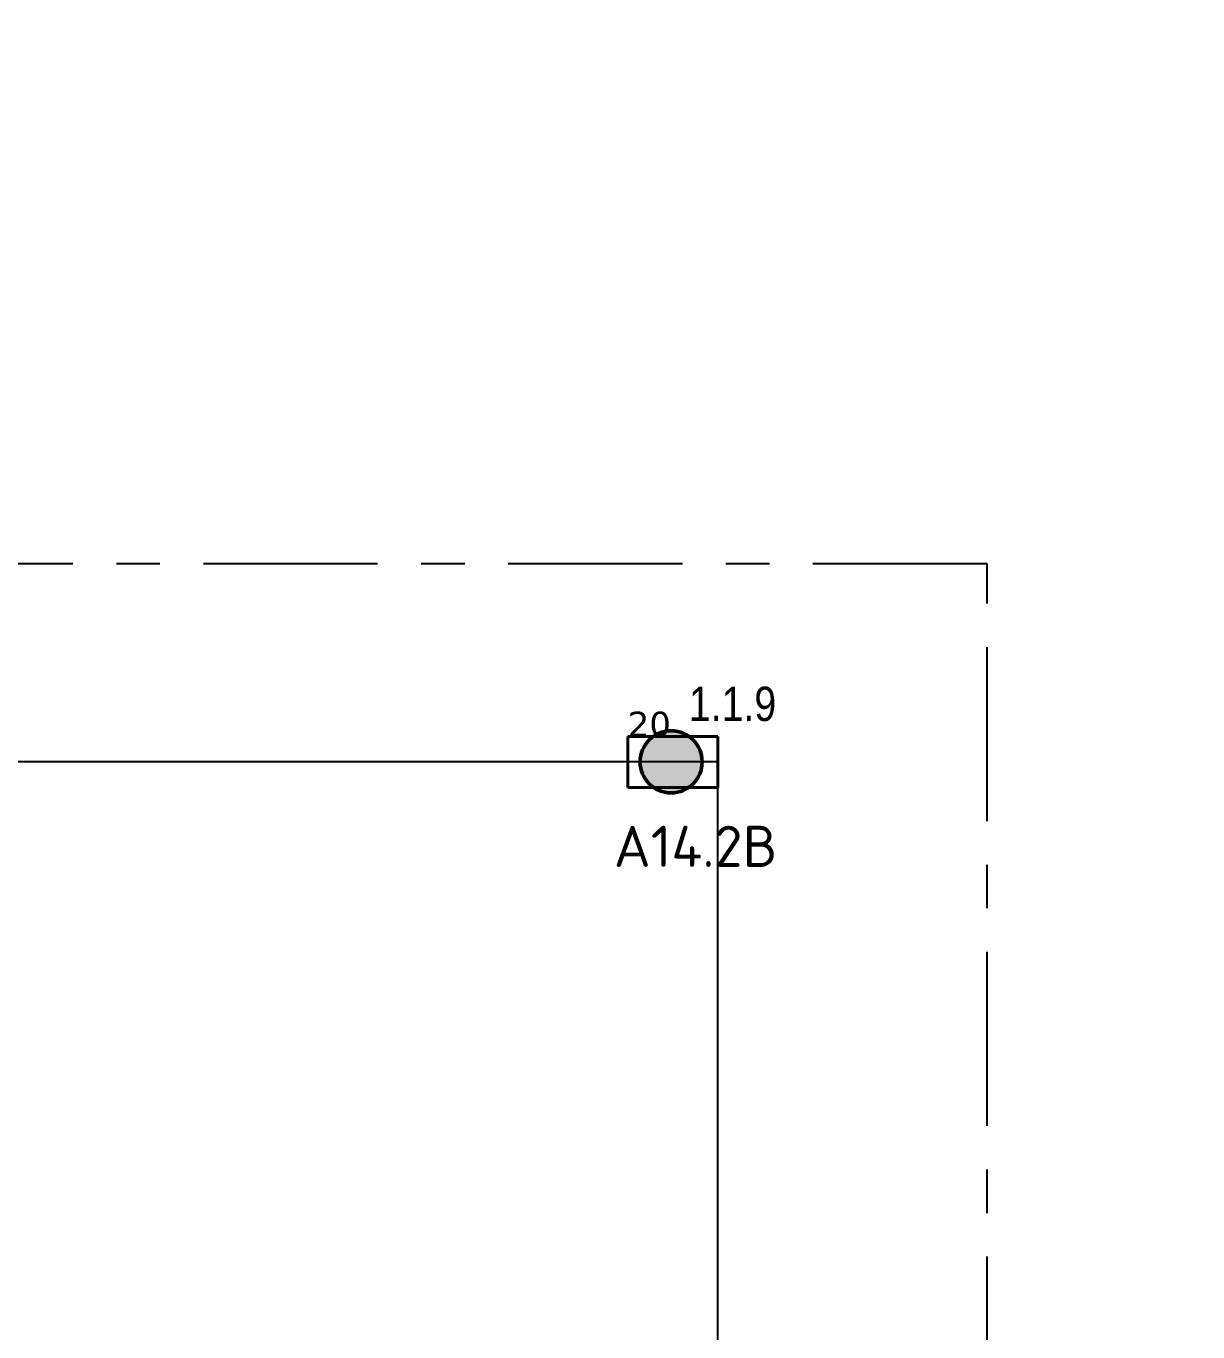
# Model space of a CAD drawing. Header units: millimetres. Extents: x -243740 to 150609, y -473655 to -165121.
# Drawn here: x -158513 to -149967, y -320861 to -311337 of the extents above; entities that cross this region are included whole.
import ezdxf
from ezdxf.enums import TextEntityAlignment as Align

# ---------------------------------------------------------------- set-up
doc = ezdxf.new("R2010")
doc.units = ezdxf.units.MM
doc.linetypes.add('Линия сетки', pattern=[22.225, 12.7, -3.175, 3.175, -3.175])
doc.layers.add('_Гр.ЩД-1А.5.9.I1.1', color=6, linetype='Continuous')
doc.layers.add('_освещение_dali', color=3, linetype='Continuous', lineweight=50)
doc.layers.add('DALLI', color=6, linetype='TRAY', lineweight=30)
doc.layers.add('сВЕтильники', color=7, linetype='Continuous', lineweight=40, true_color=0x600080)
doc.styles.add('ELine', font='txt.shx')
doc.styles.add('ISOCPEUR_1', font='isocpeur.ttf', dxfattribs={"height": 200})
doc.styles.get("Standard").update_dxf_attribs({"font": 'ARIALN.TTF'})
doc.styles.add('TableTextStyle', font='')
doc.styles.get('TableTextStyle').set_extended_font_data('VERDANA.TTF')
doc.linetypes.add('TRAY', pattern='A,12.119257,["_",ELine,S=4.5,R=90,X=0,Y=-1.555839],0.750382,["_",ELine,S=4.5,R=0,X=0,Y=-0.805849],1.314849,["_",ELine,S=4.5,R=0,X=0,Y=-0.805849],2.250029,["_",ELine,S=4.5,R=90,X=0,Y=-1.555839],13.565483', length=30)
doc.linetypes.add('Truba', pattern='A,3e-05,[4,MSH_7,S=1,R=0,X=0,Y=0],-3.022072', length=3.022102)

# ---------------------------------------------------------------- blocks, each defined once
blk = doc.blocks.new('dgdg')
at = {"layer": 'сВЕтильники', "lineweight": 40}
for points in [[(80515.3, 80548.1, 0), (80515.3, 80920.1, 0)], [(80515.3, 80920.1, 0), (80515.3, 80548.1, 0)], [(80515.3, 80920.1, 0), (81172.3, 80920.1, 0)], [(81172.3, 80920.1, 0), (80515.3, 80920.1, 0)], [(81172.3, 80920.1, 0), (80515.3, 80920.1, 0)], [(80515.3, 80920.1, 0), (80515.3, 80548.1, 0)], [(80515.3, 80548.1, 0), (80515.3, 80920.1, 0)], [(80515.3, 80920.1, 0), (81172.3, 80920.1, 0)], [(81172.3, 80920.1, 0), (81172.3, 80548.1, 0)], [(81172.3, 80548.1, 0), (81172.3, 80920.1, 0)], [(81172.3, 80548.1, 0), (81172.3, 80920.1, 0)], [(81172.3, 80920.1, 0), (81172.3, 80548.1, 0)], [(81172.3, 80548.1, 0), (80515.3, 80548.1, 0)], [(80515.3, 80548.1, 0), (81172.3, 80548.1, 0)], [(80515.3, 80548.1, 0), (81172.3, 80548.1, 0)], [(81172.3, 80548.1, 0), (80515.3, 80548.1, 0)]]:
    blk.add_polyline3d(points, dxfattribs=at)
at = {"layer": 'сВЕтильники', "style": 'ISOCPEUR_1'}
blk.add_text('А14.2В', height=300, dxfattribs=at).set_placement((80413.1, 79967.9, 22500))
blk = doc.blocks.new('A$Cab2378fa')
at = {"lineweight": 25, "true_color": 0xfff5f5}
h = blk.add_hatch(color=7, dxfattribs=at)
h.dxf.hatch_style = 1
h.paths.add_polyline_path([(0, 0), (-141.6, -170.3, 0.174923), (3, -222.4, 0.197808), (162.3, -156.8)])
h.paths.add_polyline_path([(-163.2, 157.6), (0, 0), (147.8, 177.8, 0.175398), (3, 230.2, 0.209014)])
at = {"lineweight": 25}
h = blk.add_hatch(color=0, dxfattribs=at)
h.paths.add_polyline_path([(162.3, -156.8, 0.442338), (147.8, 177.8), (0, 0)])
h.paths.add_polyline_path([(-141.6, -170.3), (0, 0), (-163.2, 157.6, 0.430096)])
blk.add_circle((3, 3.9), 226.3)

msp = doc.modelspace()

# ---------------------------------------------------------------- linework, layer by layer
at = {"layer": '_Гр.ЩД-1А.5.9.I1.1', "ltscale": 100}
msp.add_lwpolyline([(-150051.6, -393664.8), (-150051.6, -348773.4), (-202671.2, -348773.6), (-202671.2, -340938.3), (-153467.7, -340938.3), (-153467.7, -332518.9), (-193930, -332518.9), (-186502.8, -324721.2), (-153467.7, -324721.2), (-153467.7, -316703.1), (-186502.8, -316703.1)], dxfattribs=at)
at = {"layer": 'DALLI', "color": 0, "linetype": 'Линия сетки', "lineweight": -3, "ltscale": 100}
msp.add_lwpolyline([(-205204, -350473.9), (-151504.3, -350473.9), (-151504.3, -315260), (-187216.7, -315260), (-205303.6, -344937.3), (-205303.6, -350473.9)], dxfattribs=at)

# ---------------------------------------------------------------- block references
at = {"layer": '_освещение_dali', "color": 5, "ltscale": 100}
msp.add_blockref('A$Cab2378fa', (-153811.9, -316707), dxfattribs=at)
at = {"layer": 'Defpoints', "linetype": 'Truba'}
msp.add_blockref('dgdg', (-234640, -397437.2), dxfattribs=at)

# ---------------------------------------------------------------- texts
at = {"layer": '_Гр.ЩД-1А.5.9.I1.1', "ltscale": 100}
msp.add_text('1.1.9', height=250, dxfattribs=at).set_placement((-153361.1, -316480.1), align=Align.BOTTOM_CENTER)
at = {"layer": '_освещение_dali', "color": 254, "true_color": 0xf8ceb3, "style": 'TableTextStyle'}
msp.add_text('20', height=180, dxfattribs=at).set_placement((-154124.7, -316517.2))

doc.saveas('drawing.dxf')
